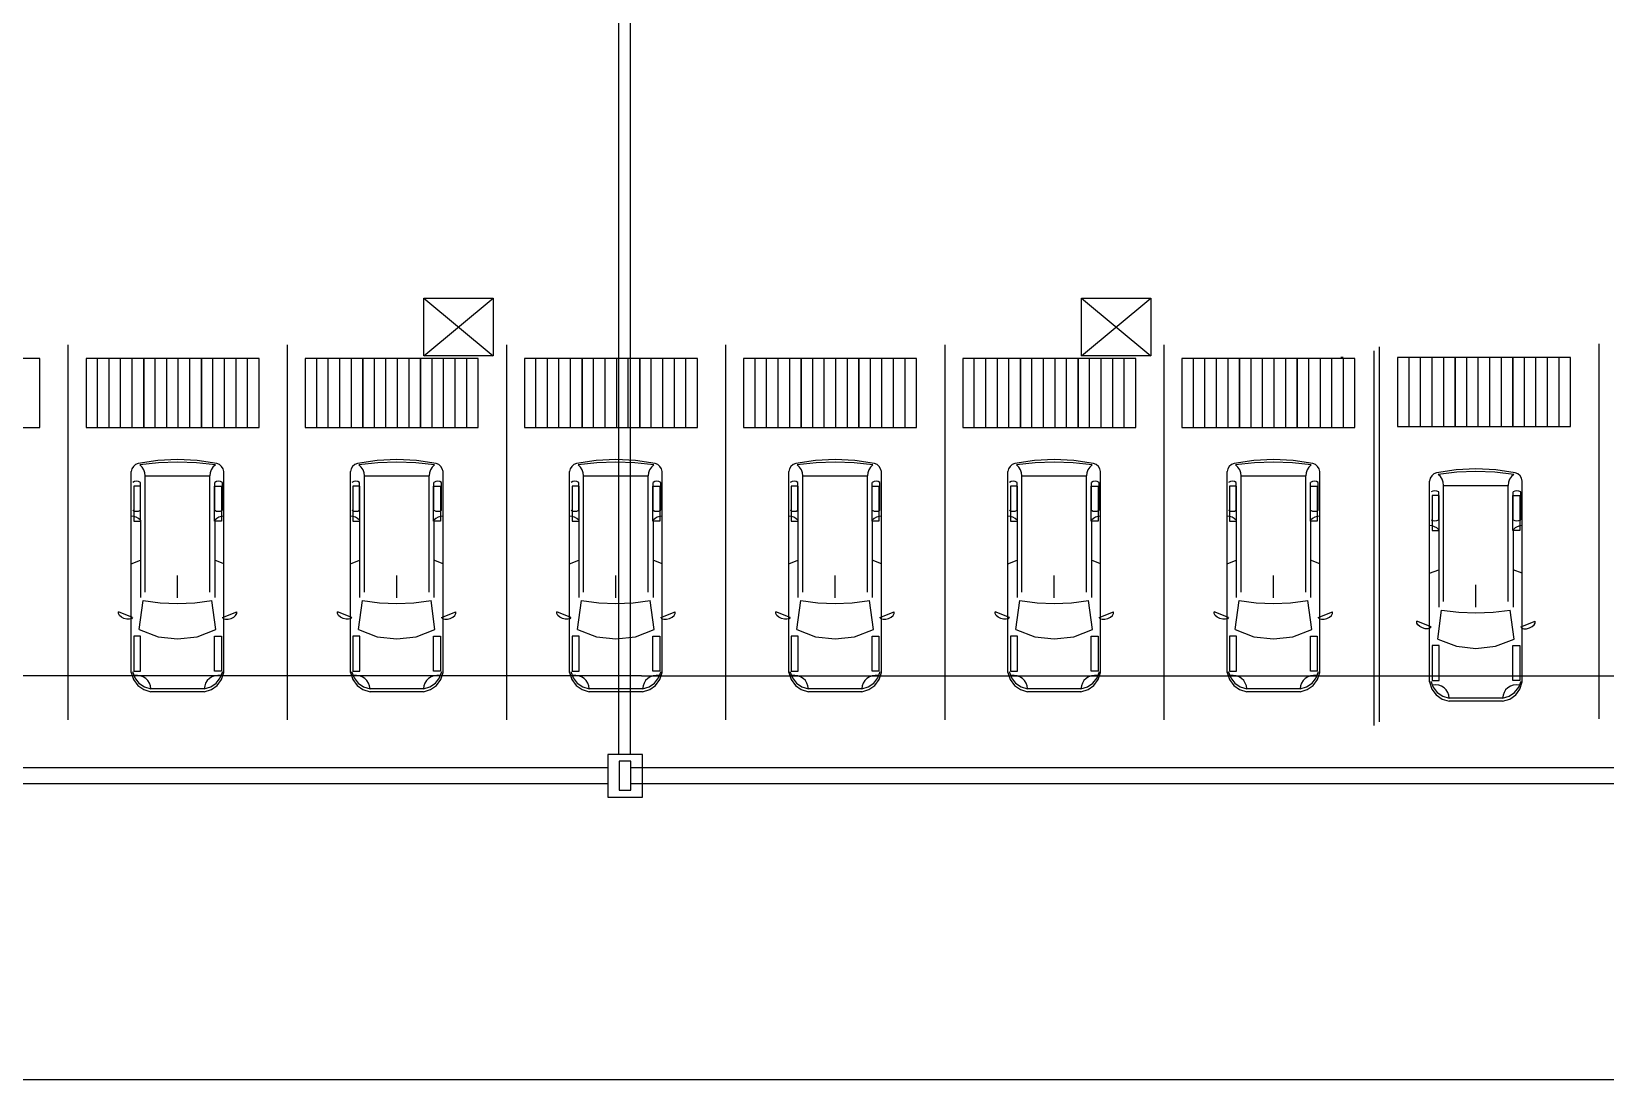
# Model space of a CAD drawing. Header units: metres. Extents: x 2 to 323, y -2 to 254.
# Drawn here: x 157.02 to 184.31, y 7.56 to 25.73 of the extents above; entities that cross this region are included whole.
import ezdxf

# ---------------------------------------------------------------- set-up
doc = ezdxf.new("R2010")
doc.units = ezdxf.units.M
doc.layers.add('REFERENCIA', color=7, linetype='Continuous')

msp = doc.modelspace()

# ---------------------------------------------------------------- linework, layer by layer
at = {"layer": 'REFERENCIA'}
for p, q in [((167.196, 37.311), (167.196, 13.198)), ((167.196, 37.311), (167.196, 13.198)), ((167.396, 37.311), (167.396, 13.198)), ((167.396, 37.311), (167.396, 13.198)), ((167.396, 37.311), (167.396, 13.198)), ((167.396, 37.311), (167.396, 13.198)), ((163.823, 21.111), (165.023, 20.111)), ((163.823, 20.111), (165.023, 21.111)), ((175.223, 21.111), (176.423, 20.111)), ((175.223, 20.111), (176.423, 21.111)), ((157.651, 20.298), (157.651, 13.798)), ((157.651, 20.298), (157.651, 13.798)), ((161.451, 20.298), (161.451, 13.798)), ((161.451, 20.298), (161.451, 13.798)), ((165.251, 20.298), (165.251, 13.798)), ((165.251, 20.298), (165.251, 13.798)), ((169.051, 20.298), (169.051, 13.798)), ((169.051, 20.298), (169.051, 13.798)), ((172.851, 20.298), (172.851, 13.798)), ((172.851, 20.298), (172.851, 13.798)), ((176.651, 20.298), (176.651, 13.798)), ((176.651, 20.298), (176.651, 13.798)), ((180.293, 20.197), (180.293, 13.697)), ((180.385, 20.265), (180.385, 13.765)), ((184.19, 20.314), (184.19, 13.814)), ((184.19, 20.314), (184.19, 13.814)), ((157.164, 20.065), (156.164, 20.065)), ((157.164, 18.865), (157.164, 20.065)), ((157.964, 20.065), (157.964, 18.865)), ((158.964, 20.065), (157.964, 20.065)), ((158.164, 18.865), (158.164, 20.065)), ((158.364, 18.865), (158.364, 20.065)), ((158.564, 18.865), (158.564, 20.065)), ((158.764, 18.865), (158.764, 20.065)), ((158.964, 20.065), (158.964, 18.865)), ((159.964, 20.065), (158.964, 20.065)), ((158.964, 18.865), (158.964, 20.065)), ((159.164, 18.865), (159.164, 20.065)), ((159.364, 18.865), (159.364, 20.065)), ((159.564, 18.865), (159.564, 20.065)), ((159.764, 18.865), (159.764, 20.065)), ((159.964, 20.065), (159.964, 18.865)), ((160.964, 20.065), (159.964, 20.065)), ((159.964, 18.865), (159.964, 20.065)), ((160.164, 18.865), (160.164, 20.065)), ((160.364, 18.865), (160.364, 20.065)), ((160.564, 18.865), (160.564, 20.065)), ((160.764, 18.865), (160.764, 20.065)), ((160.964, 18.865), (160.964, 20.065)), ((161.764, 20.065), (161.764, 18.865)), ((162.764, 20.065), (161.764, 20.065)), ((161.964, 18.865), (161.964, 20.065)), ((162.164, 18.865), (162.164, 20.065)), ((162.364, 18.865), (162.364, 20.065)), ((162.564, 18.865), (162.564, 20.065)), ((162.764, 20.065), (162.764, 18.865)), ((163.764, 20.065), (162.764, 20.065)), ((162.764, 18.865), (162.764, 20.065)), ((162.964, 18.865), (162.964, 20.065)), ((163.164, 18.865), (163.164, 20.065)), ((163.364, 18.865), (163.364, 20.065)), ((163.564, 18.865), (163.564, 20.065)), ((163.764, 20.065), (163.764, 18.865)), ((164.764, 20.065), (163.764, 20.065)), ((163.764, 18.865), (163.764, 20.065)), ((163.964, 18.865), (163.964, 20.065)), ((164.164, 18.865), (164.164, 20.065)), ((164.364, 18.865), (164.364, 20.065)), ((164.564, 18.865), (164.564, 20.065)), ((164.764, 18.865), (164.764, 20.065)), ((165.564, 20.065), (165.564, 18.865)), ((166.564, 20.065), (165.564, 20.065)), ((165.764, 18.865), (165.764, 20.065)), ((165.964, 18.865), (165.964, 20.065)), ((166.164, 18.865), (166.164, 20.065)), ((166.364, 18.865), (166.364, 20.065)), ((166.564, 20.065), (166.564, 18.865)), ((167.564, 20.065), (166.564, 20.065)), ((166.564, 18.865), (166.564, 20.065)), ((166.764, 18.865), (166.764, 20.065)), ((166.964, 18.865), (166.964, 20.065)), ((167.164, 18.865), (167.164, 20.065)), ((167.364, 18.865), (167.364, 20.065)), ((167.564, 20.065), (167.564, 18.865)), ((168.564, 20.065), (167.564, 20.065)), ((167.564, 18.865), (167.564, 20.065)), ((167.764, 18.865), (167.764, 20.065)), ((167.964, 18.865), (167.964, 20.065)), ((168.164, 18.865), (168.164, 20.065)), ((168.364, 18.865), (168.364, 20.065)), ((168.564, 18.865), (168.564, 20.065)), ((169.364, 20.065), (169.364, 18.865)), ((170.364, 20.065), (169.364, 20.065)), ((169.564, 18.865), (169.564, 20.065)), ((169.764, 18.865), (169.764, 20.065)), ((169.964, 18.865), (169.964, 20.065)), ((170.164, 18.865), (170.164, 20.065)), ((170.364, 20.065), (170.364, 18.865)), ((171.364, 20.065), (170.364, 20.065)), ((170.364, 18.865), (170.364, 20.065)), ((170.564, 18.865), (170.564, 20.065)), ((170.764, 18.865), (170.764, 20.065)), ((170.964, 18.865), (170.964, 20.065)), ((171.164, 18.865), (171.164, 20.065)), ((171.364, 20.065), (171.364, 18.865)), ((172.364, 20.065), (171.364, 20.065)), ((171.364, 18.865), (171.364, 20.065)), ((171.564, 18.865), (171.564, 20.065)), ((171.764, 18.865), (171.764, 20.065)), ((171.964, 18.865), (171.964, 20.065)), ((172.164, 18.865), (172.164, 20.065)), ((172.364, 18.865), (172.364, 20.065)), ((173.164, 20.065), (173.164, 18.865)), ((174.164, 20.065), (173.164, 20.065)), ((173.364, 18.865), (173.364, 20.065)), ((173.564, 18.865), (173.564, 20.065)), ((173.764, 18.865), (173.764, 20.065)), ((173.964, 18.865), (173.964, 20.065)), ((174.164, 20.065), (174.164, 18.865)), ((175.164, 20.065), (174.164, 20.065)), ((174.164, 18.865), (174.164, 20.065)), ((174.364, 18.865), (174.364, 20.065)), ((174.564, 18.865), (174.564, 20.065)), ((174.764, 18.865), (174.764, 20.065)), ((174.964, 18.865), (174.964, 20.065)), ((175.164, 20.065), (175.164, 18.865)), ((176.164, 20.065), (175.164, 20.065)), ((175.164, 18.865), (175.164, 20.065)), ((175.364, 18.865), (175.364, 20.065)), ((175.564, 18.865), (175.564, 20.065)), ((175.764, 18.865), (175.764, 20.065)), ((175.964, 18.865), (175.964, 20.065)), ((176.164, 18.865), (176.164, 20.065)), ((176.964, 20.065), (176.964, 18.865)), ((177.964, 20.065), (176.964, 20.065)), ((177.164, 18.865), (177.164, 20.065)), ((177.364, 18.865), (177.364, 20.065)), ((177.564, 18.865), (177.564, 20.065)), ((177.764, 18.865), (177.764, 20.065)), ((177.964, 20.065), (177.964, 18.865)), ((178.964, 20.065), (177.964, 20.065)), ((177.964, 18.865), (177.964, 20.065)), ((178.164, 18.865), (178.164, 20.065)), ((178.364, 18.865), (178.364, 20.065)), ((178.564, 18.865), (178.564, 20.065)), ((178.764, 18.865), (178.764, 20.065)), ((178.964, 20.065), (178.964, 18.865)), ((179.964, 20.065), (178.964, 20.065)), ((178.964, 18.865), (178.964, 20.065)), ((179.164, 18.865), (179.164, 20.065)), ((179.364, 18.865), (179.364, 20.065)), ((179.564, 18.865), (179.564, 20.065)), ((179.764, 18.865), (179.764, 20.065)), ((179.964, 18.865), (179.964, 20.065)), ((180.703, 20.081), (180.703, 18.881)), ((181.703, 20.081), (180.703, 20.081)), ((180.903, 18.881), (180.903, 20.081)), ((181.103, 18.881), (181.103, 20.081)), ((181.303, 18.881), (181.303, 20.081)), ((181.503, 18.881), (181.503, 20.081)), ((181.703, 20.081), (181.703, 18.881)), ((182.703, 20.081), (181.703, 20.081)), ((181.703, 18.881), (181.703, 20.081)), ((181.903, 18.881), (181.903, 20.081)), ((182.103, 18.881), (182.103, 20.081)), ((182.303, 18.881), (182.303, 20.081)), ((182.503, 18.881), (182.503, 20.081)), ((182.703, 20.081), (182.703, 18.881)), ((183.703, 20.081), (182.703, 20.081)), ((182.703, 18.881), (182.703, 20.081)), ((182.903, 18.881), (182.903, 20.081)), ((183.103, 18.881), (183.103, 20.081)), ((183.303, 18.881), (183.303, 20.081)), ((183.503, 18.881), (183.503, 20.081)), ((183.703, 18.881), (183.703, 20.081)), ((156.164, 18.865), (157.164, 18.865)), ((157.964, 18.865), (158.964, 18.865)), ((158.964, 18.865), (159.964, 18.865)), ((159.964, 18.865), (160.964, 18.865)), ((161.764, 18.865), (162.764, 18.865)), ((162.764, 18.865), (163.764, 18.865)), ((163.764, 18.865), (164.764, 18.865)), ((165.564, 18.865), (166.564, 18.865)), ((166.564, 18.865), (167.564, 18.865)), ((167.564, 18.865), (168.564, 18.865)), ((169.364, 18.865), (170.364, 18.865)), ((170.364, 18.865), (171.364, 18.865)), ((171.364, 18.865), (172.364, 18.865)), ((173.164, 18.865), (174.164, 18.865)), ((174.164, 18.865), (175.164, 18.865)), ((175.164, 18.865), (176.164, 18.865)), ((176.964, 18.865), (177.964, 18.865)), ((177.964, 18.865), (178.964, 18.865)), ((178.964, 18.865), (179.964, 18.865)), ((180.703, 18.881), (181.703, 18.881)), ((181.703, 18.881), (182.703, 18.881)), ((182.703, 18.881), (183.703, 18.881)), ((158.748, 14.618), (158.748, 18.101)), ((158.99, 16.01), (158.99, 18.026)), ((158.99, 18.026), (160.111, 18.026)), ((160.111, 16.01), (160.111, 18.026)), ((160.353, 14.618), (160.353, 18.101)), ((162.548, 14.618), (162.548, 18.101)), ((162.79, 16.01), (162.79, 18.026)), ((162.79, 18.026), (163.911, 18.026)), ((163.911, 16.01), (163.911, 18.026)), ((164.153, 14.618), (164.153, 18.101)), ((166.348, 14.618), (166.348, 18.101)), ((166.59, 16.01), (166.59, 18.026)), ((166.59, 18.026), (167.711, 18.026)), ((167.711, 16.01), (167.711, 18.026)), ((167.953, 14.618), (167.953, 18.101)), ((170.148, 14.618), (170.148, 18.101)), ((170.39, 16.01), (170.39, 18.026)), ((170.39, 18.026), (171.511, 18.026)), ((171.511, 16.01), (171.511, 18.026)), ((171.753, 14.618), (171.753, 18.101)), ((173.948, 14.618), (173.948, 18.101)), ((174.19, 16.01), (174.19, 18.026)), ((174.19, 18.026), (175.311, 18.026)), ((175.311, 16.01), (175.311, 18.026)), ((175.553, 14.618), (175.553, 18.101)), ((177.748, 14.618), (177.748, 18.101)), ((177.99, 16.01), (177.99, 18.026)), ((177.99, 18.026), (179.111, 18.026)), ((179.111, 16.01), (179.111, 18.026)), ((179.353, 14.618), (179.353, 18.101)), ((158.906, 17.431), (158.906, 17.915)), ((160.195, 17.431), (160.195, 17.915)), ((160.329, 17.431), (160.329, 17.915)), ((162.706, 17.431), (162.706, 17.915)), ((163.995, 17.431), (163.995, 17.915)), ((164.129, 17.431), (164.129, 17.915)), ((166.506, 17.431), (166.506, 17.915)), ((167.795, 17.431), (167.795, 17.915)), ((167.929, 17.431), (167.929, 17.915)), ((170.306, 17.431), (170.306, 17.915)), ((171.595, 17.431), (171.595, 17.915)), ((171.729, 17.431), (171.729, 17.915)), ((174.106, 17.431), (174.106, 17.915)), ((175.395, 17.431), (175.395, 17.915)), ((175.529, 17.431), (175.529, 17.915)), ((177.906, 17.431), (177.906, 17.915)), ((179.195, 17.431), (179.195, 17.915)), ((179.329, 17.431), (179.329, 17.915)), ((181.259, 14.454), (181.259, 17.938)), ((181.417, 17.268), (181.417, 17.752)), ((181.501, 15.847), (181.501, 17.863)), ((181.501, 17.863), (182.622, 17.863)), ((182.622, 15.847), (182.622, 17.863)), ((182.706, 17.268), (182.706, 17.752)), ((182.84, 17.268), (182.84, 17.752)), ((182.864, 14.454), (182.864, 17.938)), ((158.906, 17.258), (158.906, 15.916)), ((160.195, 17.258), (160.195, 15.916)), ((162.706, 17.258), (162.706, 15.916)), ((163.995, 17.258), (163.995, 15.916)), ((166.506, 17.258), (166.506, 15.916)), ((167.795, 17.258), (167.795, 15.916)), ((170.306, 17.258), (170.306, 15.916)), ((171.595, 17.258), (171.595, 15.916)), ((174.106, 17.258), (174.106, 15.916)), ((175.395, 17.258), (175.395, 15.916)), ((177.906, 17.258), (177.906, 15.916)), ((179.195, 17.258), (179.195, 15.916)), ((181.417, 17.094), (181.417, 15.752)), ((182.706, 17.094), (182.706, 15.752)), ((158.748, 16.504), (158.906, 16.563)), ((160.353, 16.504), (160.195, 16.563)), ((162.548, 16.504), (162.706, 16.563)), ((164.153, 16.504), (163.995, 16.563)), ((166.348, 16.504), (166.506, 16.563)), ((167.953, 16.504), (167.795, 16.563)), ((170.148, 16.504), (170.306, 16.563)), ((171.753, 16.504), (171.595, 16.563)), ((173.948, 16.504), (174.106, 16.563)), ((175.553, 16.504), (175.395, 16.563)), ((177.748, 16.504), (177.906, 16.563)), ((179.353, 16.504), (179.195, 16.563)), ((181.259, 16.341), (181.417, 16.399)), ((182.864, 16.341), (182.706, 16.399)), ((159.551, 15.914), (159.551, 16.3)), ((163.351, 15.914), (163.351, 16.3)), ((167.151, 15.914), (167.151, 16.3)), ((170.951, 15.914), (170.951, 16.3)), ((174.751, 15.914), (174.751, 16.3)), ((178.551, 15.914), (178.551, 16.3)), ((182.062, 15.751), (182.062, 16.137)), ((158.887, 15.361), (158.955, 15.864)), ((160.214, 15.361), (160.146, 15.864)), ((162.687, 15.361), (162.755, 15.864)), ((164.014, 15.361), (163.946, 15.864)), ((166.487, 15.361), (166.555, 15.864)), ((167.814, 15.361), (167.746, 15.864)), ((170.287, 15.361), (170.355, 15.864)), ((171.614, 15.361), (171.546, 15.864)), ((174.087, 15.361), (174.155, 15.864)), ((175.414, 15.361), (175.346, 15.864)), ((177.887, 15.361), (177.955, 15.864)), ((179.214, 15.361), (179.146, 15.864)), ((158.772, 15.574), (158.526, 15.67)), ((160.329, 15.574), (160.576, 15.67)), ((162.572, 15.574), (162.326, 15.67)), ((164.129, 15.574), (164.376, 15.67)), ((166.372, 15.574), (166.126, 15.67)), ((167.929, 15.574), (168.176, 15.67)), ((170.172, 15.574), (169.926, 15.67)), ((171.729, 15.574), (171.976, 15.67)), ((173.972, 15.574), (173.726, 15.67)), ((175.529, 15.574), (175.776, 15.67)), ((177.772, 15.574), (177.526, 15.67)), ((179.329, 15.574), (179.576, 15.67)), ((181.399, 15.197), (181.466, 15.701)), ((182.725, 15.197), (182.658, 15.701)), ((181.283, 15.41), (181.037, 15.507)), ((182.84, 15.41), (183.087, 15.507)), ((167.596, 14.561), (121.37, 14.561)), ((167.596, 14.561), (121.37, 14.561)), ((167.596, 14.561), (271.989, 14.561)), ((167.596, 14.561), (271.989, 14.561)), ((160.014, 14.334), (159.088, 14.334)), ((160.014, 14.285), (159.088, 14.285)), ((163.814, 14.334), (162.888, 14.334)), ((163.814, 14.285), (162.888, 14.285)), ((167.614, 14.334), (166.688, 14.334)), ((167.614, 14.285), (166.688, 14.285)), ((171.414, 14.334), (170.488, 14.334)), ((171.414, 14.285), (170.488, 14.285)), ((175.214, 14.334), (174.288, 14.334)), ((175.214, 14.285), (174.288, 14.285)), ((179.014, 14.334), (178.088, 14.334)), ((179.014, 14.285), (178.088, 14.285)), ((182.525, 14.171), (181.599, 14.171)), ((182.525, 14.121), (181.599, 14.121)), ((167.609, 13.198), (167.009, 13.198)), ((167.009, 13.198), (167.009, 12.458)), ((167.609, 13.198), (167.009, 13.198)), ((167.009, 13.198), (167.009, 12.458)), ((167.609, 13.198), (167.009, 13.198)), ((167.009, 13.198), (167.009, 12.458)), ((167.609, 13.198), (167.009, 13.198)), ((167.009, 13.198), (167.009, 12.458)), ((167.609, 12.458), (167.609, 13.198)), ((167.609, 12.458), (167.609, 13.198)), ((167.609, 12.458), (167.609, 13.198)), ((167.609, 12.458), (167.609, 13.198)), ((167.009, 12.968), (149.609, 12.968)), ((167.009, 12.968), (149.609, 12.968)), ((167.409, 13.078), (167.209, 13.078)), ((167.209, 13.078), (167.209, 12.578)), ((167.409, 13.078), (167.209, 13.078)), ((167.209, 13.078), (167.209, 12.578)), ((167.409, 13.078), (167.209, 13.078)), ((167.209, 13.078), (167.209, 12.578)), ((167.409, 13.078), (167.209, 13.078)), ((167.209, 13.078), (167.209, 12.578)), ((167.409, 12.578), (167.409, 13.078)), ((167.409, 12.578), (167.409, 13.078)), ((167.409, 12.578), (167.409, 13.078)), ((167.409, 12.578), (167.409, 13.078)), ((185.209, 12.968), (167.409, 12.968)), ((185.209, 12.968), (167.409, 12.968)), ((167.009, 12.688), (149.609, 12.688)), ((167.009, 12.688), (149.609, 12.688)), ((167.209, 12.578), (167.409, 12.578)), ((167.209, 12.578), (167.409, 12.578)), ((167.209, 12.578), (167.409, 12.578)), ((167.209, 12.578), (167.409, 12.578)), ((185.209, 12.688), (167.409, 12.688)), ((185.209, 12.688), (167.409, 12.688)), ((167.009, 12.458), (167.609, 12.458)), ((167.009, 12.458), (167.609, 12.458)), ((167.009, 12.458), (167.609, 12.458)), ((167.009, 12.458), (167.609, 12.458)), ((37.856, 7.561), (192.761, 7.561)), ((37.856, 7.561), (192.761, 7.561))]:
    msp.add_line(p, q, dxfattribs=at)
for points in [[(163.823, 21.111), (165.023, 21.111), (165.023, 20.111), (163.823, 20.111), (163.823, 21.111)], [(175.223, 21.111), (176.423, 21.111), (176.423, 20.111), (175.223, 20.111), (175.223, 21.111)], [(179.719, 20.082), (179.76, 20.082), (179.719, 20.082)], [(158.911, 17.243), (158.911, 17.85), (158.791, 17.85), (158.791, 17.243), (158.911, 17.243)], [(160.191, 17.243), (160.191, 17.85), (160.311, 17.85), (160.311, 17.243), (160.191, 17.243)], [(162.711, 17.243), (162.711, 17.85), (162.591, 17.85), (162.591, 17.243), (162.711, 17.243)], [(163.991, 17.243), (163.991, 17.85), (164.111, 17.85), (164.111, 17.243), (163.991, 17.243)], [(166.511, 17.243), (166.511, 17.85), (166.391, 17.85), (166.391, 17.243), (166.511, 17.243)], [(167.791, 17.243), (167.791, 17.85), (167.911, 17.85), (167.911, 17.243), (167.791, 17.243)], [(170.311, 17.243), (170.311, 17.85), (170.191, 17.85), (170.191, 17.243), (170.311, 17.243)], [(171.591, 17.243), (171.591, 17.85), (171.711, 17.85), (171.711, 17.243), (171.591, 17.243)], [(174.111, 17.243), (174.111, 17.85), (173.991, 17.85), (173.991, 17.243), (174.111, 17.243)], [(175.391, 17.243), (175.391, 17.85), (175.511, 17.85), (175.511, 17.243), (175.391, 17.243)], [(177.911, 17.243), (177.911, 17.85), (177.791, 17.85), (177.791, 17.243), (177.911, 17.243)], [(179.191, 17.243), (179.191, 17.85), (179.311, 17.85), (179.311, 17.243), (179.191, 17.243)], [(181.422, 17.08), (181.422, 17.687), (181.302, 17.687), (181.302, 17.08), (181.422, 17.08)], [(182.702, 17.08), (182.702, 17.687), (182.822, 17.687), (182.822, 17.08), (182.702, 17.08)], [(158.911, 14.643), (158.911, 15.25), (158.791, 15.25), (158.791, 14.643), (158.911, 14.643)], [(160.191, 14.643), (160.191, 15.25), (160.311, 15.25), (160.311, 14.643), (160.191, 14.643)], [(162.711, 14.643), (162.711, 15.25), (162.591, 15.25), (162.591, 14.643), (162.711, 14.643)], [(163.991, 14.643), (163.991, 15.25), (164.111, 15.25), (164.111, 14.643), (163.991, 14.643)], [(166.511, 14.643), (166.511, 15.25), (166.391, 15.25), (166.391, 14.643), (166.511, 14.643)], [(167.791, 14.643), (167.791, 15.25), (167.911, 15.25), (167.911, 14.643), (167.791, 14.643)], [(170.311, 14.643), (170.311, 15.25), (170.191, 15.25), (170.191, 14.643), (170.311, 14.643)], [(171.591, 14.643), (171.591, 15.25), (171.711, 15.25), (171.711, 14.643), (171.591, 14.643)], [(174.111, 14.643), (174.111, 15.25), (173.991, 15.25), (173.991, 14.643), (174.111, 14.643)], [(175.391, 14.643), (175.391, 15.25), (175.511, 15.25), (175.511, 14.643), (175.391, 14.643)], [(177.911, 14.643), (177.911, 15.25), (177.791, 15.25), (177.791, 14.643), (177.911, 14.643)], [(179.191, 14.643), (179.191, 15.25), (179.311, 15.25), (179.311, 14.643), (179.191, 14.643)], [(181.422, 14.48), (181.422, 15.087), (181.302, 15.087), (181.302, 14.48), (181.422, 14.48)], [(182.702, 14.48), (182.702, 15.087), (182.822, 15.087), (182.822, 14.48), (182.702, 14.48)], [(167.609, 13.198), (167.009, 13.198), (167.009, 12.458), (167.609, 12.458), (167.609, 13.198)], [(167.609, 13.198), (167.009, 13.198), (167.009, 12.458), (167.609, 12.458), (167.609, 13.198)], [(167.609, 13.198), (167.009, 13.198), (167.009, 12.458), (167.609, 12.458), (167.609, 13.198)], [(167.609, 13.198), (167.009, 13.198), (167.009, 12.458), (167.609, 12.458), (167.609, 13.198)], [(167.409, 13.078), (167.209, 13.078), (167.209, 12.578), (167.409, 12.578), (167.409, 13.078)], [(167.409, 13.078), (167.209, 13.078), (167.209, 12.578), (167.409, 12.578), (167.409, 13.078)]]:
    msp.add_lwpolyline(points, close=True, dxfattribs=at)
for points in [[(160.232, 18.244), (159.893, 18.294), (159.551, 18.311), (159.209, 18.294), (158.869, 18.244)], [(164.032, 18.244), (163.693, 18.294), (163.351, 18.311), (163.009, 18.294), (162.669, 18.244)], [(167.832, 18.244), (167.493, 18.294), (167.151, 18.311), (166.809, 18.294), (166.469, 18.244)], [(171.632, 18.244), (171.293, 18.294), (170.951, 18.311), (170.609, 18.294), (170.269, 18.244)], [(175.432, 18.244), (175.093, 18.294), (174.751, 18.311), (174.409, 18.294), (174.069, 18.244)], [(179.232, 18.244), (178.893, 18.294), (178.551, 18.311), (178.209, 18.294), (177.869, 18.244)], [(158.869, 18.244), (158.823, 18.224), (158.786, 18.192), (158.76, 18.15), (158.748, 18.101)], [(160.207, 18.217), (159.879, 18.253), (159.551, 18.265), (159.222, 18.253), (158.895, 18.217)], [(158.99, 18.026), (158.985, 18.082), (158.967, 18.134), (158.936, 18.179), (158.895, 18.217)], [(160.207, 18.217), (160.165, 18.179), (160.135, 18.134), (160.116, 18.082), (160.111, 18.026)], [(160.353, 18.101), (160.341, 18.15), (160.315, 18.192), (160.278, 18.224), (160.232, 18.244)], [(162.669, 18.244), (162.623, 18.224), (162.586, 18.192), (162.56, 18.15), (162.548, 18.101)], [(164.007, 18.217), (163.679, 18.253), (163.351, 18.265), (163.022, 18.253), (162.695, 18.217)], [(162.79, 18.026), (162.785, 18.082), (162.767, 18.134), (162.736, 18.179), (162.695, 18.217)], [(164.007, 18.217), (163.965, 18.179), (163.935, 18.134), (163.916, 18.082), (163.911, 18.026)], [(164.153, 18.101), (164.141, 18.15), (164.115, 18.192), (164.078, 18.224), (164.032, 18.244)], [(166.469, 18.244), (166.423, 18.224), (166.386, 18.192), (166.36, 18.15), (166.348, 18.101)], [(167.807, 18.217), (167.479, 18.253), (167.151, 18.265), (166.822, 18.253), (166.495, 18.217)], [(166.59, 18.026), (166.585, 18.082), (166.567, 18.134), (166.536, 18.179), (166.495, 18.217)], [(167.807, 18.217), (167.765, 18.179), (167.735, 18.134), (167.716, 18.082), (167.711, 18.026)], [(167.953, 18.101), (167.941, 18.15), (167.915, 18.192), (167.878, 18.224), (167.832, 18.244)], [(170.269, 18.244), (170.223, 18.224), (170.186, 18.192), (170.16, 18.15), (170.148, 18.101)], [(171.607, 18.217), (171.279, 18.253), (170.951, 18.265), (170.622, 18.253), (170.295, 18.217)], [(170.39, 18.026), (170.385, 18.082), (170.367, 18.134), (170.336, 18.179), (170.295, 18.217)], [(171.607, 18.217), (171.565, 18.179), (171.535, 18.134), (171.516, 18.082), (171.511, 18.026)], [(171.753, 18.101), (171.741, 18.15), (171.715, 18.192), (171.678, 18.224), (171.632, 18.244)], [(174.069, 18.244), (174.023, 18.224), (173.986, 18.192), (173.96, 18.15), (173.948, 18.101)], [(175.407, 18.217), (175.079, 18.253), (174.751, 18.265), (174.422, 18.253), (174.095, 18.217)], [(174.19, 18.026), (174.185, 18.082), (174.167, 18.134), (174.136, 18.179), (174.095, 18.217)], [(175.407, 18.217), (175.365, 18.179), (175.335, 18.134), (175.316, 18.082), (175.311, 18.026)], [(175.553, 18.101), (175.541, 18.15), (175.515, 18.192), (175.478, 18.224), (175.432, 18.244)], [(177.869, 18.244), (177.823, 18.224), (177.786, 18.192), (177.76, 18.15), (177.748, 18.101)], [(179.207, 18.217), (178.879, 18.253), (178.551, 18.265), (178.222, 18.253), (177.895, 18.217)], [(177.99, 18.026), (177.985, 18.082), (177.967, 18.134), (177.936, 18.179), (177.895, 18.217)], [(179.207, 18.217), (179.165, 18.179), (179.135, 18.134), (179.116, 18.082), (179.111, 18.026)], [(179.353, 18.101), (179.341, 18.15), (179.315, 18.192), (179.278, 18.224), (179.232, 18.244)], [(181.38, 18.08), (181.334, 18.06), (181.297, 18.028), (181.271, 17.987), (181.259, 17.938)], [(182.743, 18.08), (182.404, 18.131), (182.062, 18.148), (181.72, 18.131), (181.38, 18.08)], [(182.718, 18.053), (182.391, 18.09), (182.062, 18.102), (181.733, 18.09), (181.406, 18.053)], [(181.501, 17.863), (181.496, 17.918), (181.478, 17.97), (181.447, 18.016), (181.406, 18.053)], [(182.718, 18.053), (182.676, 18.016), (182.646, 17.97), (182.627, 17.918), (182.622, 17.863)], [(182.864, 17.938), (182.852, 17.987), (182.826, 18.028), (182.789, 18.06), (182.743, 18.08)], [(158.906, 17.915), (158.874, 17.929), (158.839, 17.933), (158.805, 17.929), (158.773, 17.915)], [(160.329, 17.915), (160.296, 17.929), (160.262, 17.933), (160.228, 17.929), (160.195, 17.915)], [(162.706, 17.915), (162.674, 17.929), (162.639, 17.933), (162.605, 17.929), (162.573, 17.915)], [(164.129, 17.915), (164.096, 17.929), (164.062, 17.933), (164.028, 17.929), (163.995, 17.915)], [(166.506, 17.915), (166.474, 17.929), (166.439, 17.933), (166.405, 17.929), (166.373, 17.915)], [(167.929, 17.915), (167.896, 17.929), (167.862, 17.933), (167.828, 17.929), (167.795, 17.915)], [(170.306, 17.915), (170.274, 17.929), (170.239, 17.933), (170.205, 17.929), (170.173, 17.915)], [(171.729, 17.915), (171.696, 17.929), (171.662, 17.933), (171.628, 17.929), (171.595, 17.915)], [(174.106, 17.915), (174.074, 17.929), (174.039, 17.933), (174.005, 17.929), (173.973, 17.915)], [(175.529, 17.915), (175.496, 17.929), (175.462, 17.933), (175.428, 17.929), (175.395, 17.915)], [(177.906, 17.915), (177.874, 17.929), (177.839, 17.933), (177.805, 17.929), (177.773, 17.915)], [(179.329, 17.915), (179.296, 17.929), (179.262, 17.933), (179.228, 17.929), (179.195, 17.915)], [(181.417, 17.752), (181.385, 17.765), (181.35, 17.77), (181.316, 17.765), (181.284, 17.752)], [(182.84, 17.752), (182.807, 17.765), (182.773, 17.77), (182.739, 17.765), (182.706, 17.752)], [(158.906, 17.258), (158.872, 17.287), (158.834, 17.309), (158.792, 17.324), (158.748, 17.33)], [(158.773, 17.431), (158.805, 17.418), (158.839, 17.414), (158.874, 17.418), (158.906, 17.431)], [(160.195, 17.431), (160.228, 17.418), (160.262, 17.414), (160.296, 17.418), (160.329, 17.431)], [(160.353, 17.33), (160.309, 17.324), (160.267, 17.309), (160.229, 17.287), (160.195, 17.258)], [(162.706, 17.258), (162.672, 17.287), (162.634, 17.309), (162.592, 17.324), (162.548, 17.33)], [(162.573, 17.431), (162.605, 17.418), (162.639, 17.414), (162.674, 17.418), (162.706, 17.431)], [(163.995, 17.431), (164.028, 17.418), (164.062, 17.414), (164.096, 17.418), (164.129, 17.431)], [(164.153, 17.33), (164.109, 17.324), (164.067, 17.309), (164.029, 17.287), (163.995, 17.258)], [(166.506, 17.258), (166.472, 17.287), (166.434, 17.309), (166.392, 17.324), (166.348, 17.33)], [(166.373, 17.431), (166.405, 17.418), (166.439, 17.414), (166.474, 17.418), (166.506, 17.431)], [(167.795, 17.431), (167.828, 17.418), (167.862, 17.414), (167.896, 17.418), (167.929, 17.431)], [(167.953, 17.33), (167.909, 17.324), (167.867, 17.309), (167.829, 17.287), (167.795, 17.258)], [(170.306, 17.258), (170.272, 17.287), (170.234, 17.309), (170.192, 17.324), (170.148, 17.33)], [(170.173, 17.431), (170.205, 17.418), (170.239, 17.414), (170.274, 17.418), (170.306, 17.431)], [(171.595, 17.431), (171.628, 17.418), (171.662, 17.414), (171.696, 17.418), (171.729, 17.431)], [(171.753, 17.33), (171.709, 17.324), (171.667, 17.309), (171.629, 17.287), (171.595, 17.258)], [(174.106, 17.258), (174.072, 17.287), (174.034, 17.309), (173.992, 17.324), (173.948, 17.33)], [(173.973, 17.431), (174.005, 17.418), (174.039, 17.414), (174.074, 17.418), (174.106, 17.431)], [(175.395, 17.431), (175.428, 17.418), (175.462, 17.414), (175.496, 17.418), (175.529, 17.431)], [(175.553, 17.33), (175.509, 17.324), (175.467, 17.309), (175.429, 17.287), (175.395, 17.258)], [(177.906, 17.258), (177.872, 17.287), (177.834, 17.309), (177.792, 17.324), (177.748, 17.33)], [(177.773, 17.431), (177.805, 17.418), (177.839, 17.414), (177.874, 17.418), (177.906, 17.431)], [(179.195, 17.431), (179.228, 17.418), (179.262, 17.414), (179.296, 17.418), (179.329, 17.431)], [(179.353, 17.33), (179.309, 17.324), (179.267, 17.309), (179.229, 17.287), (179.195, 17.258)], [(181.284, 17.268), (181.316, 17.255), (181.35, 17.25), (181.385, 17.255), (181.417, 17.268)], [(182.706, 17.268), (182.739, 17.255), (182.773, 17.25), (182.807, 17.255), (182.84, 17.268)], [(181.417, 17.094), (181.384, 17.124), (181.345, 17.146), (181.303, 17.16), (181.259, 17.166)], [(182.864, 17.166), (182.82, 17.16), (182.778, 17.146), (182.74, 17.124), (182.706, 17.094)], [(158.955, 15.864), (159.252, 15.828), (159.551, 15.816), (159.849, 15.828), (160.146, 15.864)], [(162.755, 15.864), (163.052, 15.828), (163.351, 15.816), (163.649, 15.828), (163.946, 15.864)], [(166.555, 15.864), (166.852, 15.828), (167.151, 15.816), (167.449, 15.828), (167.746, 15.864)], [(170.355, 15.864), (170.652, 15.828), (170.951, 15.816), (171.249, 15.828), (171.546, 15.864)], [(174.155, 15.864), (174.452, 15.828), (174.751, 15.816), (175.049, 15.828), (175.346, 15.864)], [(177.955, 15.864), (178.252, 15.828), (178.551, 15.816), (178.849, 15.828), (179.146, 15.864)], [(158.772, 15.574), (158.752, 15.551), (158.717, 15.54), (158.672, 15.541), (158.622, 15.554), (158.576, 15.578), (158.543, 15.608), (158.525, 15.64), (158.526, 15.67)], [(160.329, 15.574), (160.349, 15.551), (160.384, 15.54), (160.429, 15.541), (160.479, 15.554), (160.525, 15.578), (160.558, 15.608), (160.576, 15.64), (160.576, 15.67)], [(162.572, 15.574), (162.552, 15.551), (162.517, 15.54), (162.472, 15.541), (162.422, 15.554), (162.376, 15.578), (162.343, 15.608), (162.325, 15.64), (162.326, 15.67)], [(164.129, 15.574), (164.149, 15.551), (164.184, 15.54), (164.229, 15.541), (164.279, 15.554), (164.325, 15.578), (164.358, 15.608), (164.376, 15.64), (164.376, 15.67)], [(166.372, 15.574), (166.352, 15.551), (166.317, 15.54), (166.272, 15.541), (166.222, 15.554), (166.176, 15.578), (166.143, 15.608), (166.125, 15.64), (166.126, 15.67)], [(167.929, 15.574), (167.949, 15.551), (167.984, 15.54), (168.029, 15.541), (168.079, 15.554), (168.125, 15.578), (168.158, 15.608), (168.176, 15.64), (168.176, 15.67)], [(170.172, 15.574), (170.152, 15.551), (170.117, 15.54), (170.072, 15.541), (170.022, 15.554), (169.976, 15.578), (169.943, 15.608), (169.925, 15.64), (169.926, 15.67)], [(171.729, 15.574), (171.749, 15.551), (171.784, 15.54), (171.829, 15.541), (171.879, 15.554), (171.925, 15.578), (171.958, 15.608), (171.976, 15.64), (171.976, 15.67)], [(173.972, 15.574), (173.952, 15.551), (173.917, 15.54), (173.872, 15.541), (173.822, 15.554), (173.776, 15.578), (173.743, 15.608), (173.725, 15.64), (173.726, 15.67)], [(175.529, 15.574), (175.549, 15.551), (175.584, 15.54), (175.629, 15.541), (175.679, 15.554), (175.725, 15.578), (175.758, 15.608), (175.776, 15.64), (175.776, 15.67)], [(177.772, 15.574), (177.752, 15.551), (177.717, 15.54), (177.672, 15.541), (177.622, 15.554), (177.576, 15.578), (177.543, 15.608), (177.525, 15.64), (177.526, 15.67)], [(179.329, 15.574), (179.349, 15.551), (179.384, 15.54), (179.429, 15.541), (179.479, 15.554), (179.525, 15.578), (179.558, 15.608), (179.576, 15.64), (179.576, 15.67)], [(181.466, 15.701), (181.763, 15.664), (182.062, 15.652), (182.36, 15.664), (182.658, 15.701)], [(158.887, 15.361), (159.212, 15.239), (159.551, 15.199), (159.89, 15.239), (160.214, 15.361)], [(162.687, 15.361), (163.012, 15.239), (163.351, 15.199), (163.69, 15.239), (164.014, 15.361)], [(166.487, 15.361), (166.812, 15.239), (167.151, 15.199), (167.49, 15.239), (167.814, 15.361)], [(170.287, 15.361), (170.612, 15.239), (170.951, 15.199), (171.29, 15.239), (171.614, 15.361)], [(174.087, 15.361), (174.412, 15.239), (174.751, 15.199), (175.09, 15.239), (175.414, 15.361)], [(177.887, 15.361), (178.212, 15.239), (178.551, 15.199), (178.89, 15.239), (179.214, 15.361)], [(181.283, 15.41), (181.263, 15.388), (181.228, 15.376), (181.184, 15.377), (181.133, 15.391), (181.088, 15.415), (181.054, 15.445), (181.036, 15.476), (181.037, 15.507)], [(182.84, 15.41), (182.86, 15.388), (182.895, 15.376), (182.94, 15.377), (182.99, 15.391), (183.036, 15.415), (183.069, 15.445), (183.087, 15.476), (183.087, 15.507)], [(181.399, 15.197), (181.723, 15.076), (182.062, 15.036), (182.401, 15.076), (182.725, 15.197)], [(158.748, 14.618), (158.787, 14.495), (158.862, 14.394), (158.964, 14.322), (159.088, 14.285)], [(158.767, 14.634), (158.81, 14.525), (158.881, 14.435), (158.976, 14.369), (159.088, 14.334)], [(159.088, 14.334), (159.081, 14.386), (159.063, 14.435), (159.035, 14.479), (158.998, 14.516), (158.954, 14.544), (158.905, 14.562), (158.854, 14.569), (158.802, 14.565)], [(160.014, 14.334), (160.125, 14.369), (160.22, 14.435), (160.292, 14.525), (160.335, 14.634)], [(160.014, 14.285), (160.137, 14.322), (160.239, 14.394), (160.314, 14.495), (160.353, 14.618)], [(160.3, 14.565), (160.248, 14.569), (160.196, 14.562), (160.147, 14.544), (160.103, 14.516), (160.066, 14.479), (160.038, 14.435), (160.021, 14.386), (160.014, 14.334)], [(162.548, 14.618), (162.587, 14.495), (162.662, 14.394), (162.764, 14.322), (162.888, 14.285)], [(162.567, 14.634), (162.61, 14.525), (162.681, 14.435), (162.776, 14.369), (162.888, 14.334)], [(162.888, 14.334), (162.881, 14.386), (162.863, 14.435), (162.835, 14.479), (162.798, 14.516), (162.754, 14.544), (162.705, 14.562), (162.654, 14.569), (162.602, 14.565)], [(163.814, 14.334), (163.925, 14.369), (164.02, 14.435), (164.092, 14.525), (164.135, 14.634)], [(163.814, 14.285), (163.937, 14.322), (164.039, 14.394), (164.114, 14.495), (164.153, 14.618)], [(164.1, 14.565), (164.048, 14.569), (163.996, 14.562), (163.947, 14.544), (163.903, 14.516), (163.866, 14.479), (163.838, 14.435), (163.821, 14.386), (163.814, 14.334)], [(166.348, 14.618), (166.387, 14.495), (166.462, 14.394), (166.564, 14.322), (166.688, 14.285)], [(166.367, 14.634), (166.41, 14.525), (166.481, 14.435), (166.576, 14.369), (166.688, 14.334)], [(166.688, 14.334), (166.681, 14.386), (166.663, 14.435), (166.635, 14.479), (166.598, 14.516), (166.554, 14.544), (166.505, 14.562), (166.454, 14.569), (166.402, 14.565)], [(167.614, 14.334), (167.725, 14.369), (167.82, 14.435), (167.892, 14.525), (167.935, 14.634)], [(167.614, 14.285), (167.737, 14.322), (167.839, 14.394), (167.914, 14.495), (167.953, 14.618)], [(167.9, 14.565), (167.848, 14.569), (167.796, 14.562), (167.747, 14.544), (167.703, 14.516), (167.666, 14.479), (167.638, 14.435), (167.621, 14.386), (167.614, 14.334)], [(170.148, 14.618), (170.187, 14.495), (170.262, 14.394), (170.364, 14.322), (170.488, 14.285)], [(170.167, 14.634), (170.21, 14.525), (170.281, 14.435), (170.376, 14.369), (170.488, 14.334)], [(170.488, 14.334), (170.481, 14.386), (170.463, 14.435), (170.435, 14.479), (170.398, 14.516), (170.354, 14.544), (170.305, 14.562), (170.254, 14.569), (170.202, 14.565)], [(171.414, 14.334), (171.525, 14.369), (171.62, 14.435), (171.692, 14.525), (171.735, 14.634)], [(171.414, 14.285), (171.537, 14.322), (171.639, 14.394), (171.714, 14.495), (171.753, 14.618)], [(171.7, 14.565), (171.648, 14.569), (171.596, 14.562), (171.547, 14.544), (171.503, 14.516), (171.466, 14.479), (171.438, 14.435), (171.421, 14.386), (171.414, 14.334)], [(173.948, 14.618), (173.987, 14.495), (174.062, 14.394), (174.164, 14.322), (174.288, 14.285)], [(173.967, 14.634), (174.01, 14.525), (174.081, 14.435), (174.176, 14.369), (174.288, 14.334)], [(174.288, 14.334), (174.281, 14.386), (174.263, 14.435), (174.235, 14.479), (174.198, 14.516), (174.154, 14.544), (174.105, 14.562), (174.054, 14.569), (174.002, 14.565)], [(175.214, 14.334), (175.325, 14.369), (175.42, 14.435), (175.492, 14.525), (175.535, 14.634)], [(175.214, 14.285), (175.337, 14.322), (175.439, 14.394), (175.514, 14.495), (175.553, 14.618)], [(175.5, 14.565), (175.448, 14.569), (175.396, 14.562), (175.347, 14.544), (175.303, 14.516), (175.266, 14.479), (175.238, 14.435), (175.221, 14.386), (175.214, 14.334)], [(177.748, 14.618), (177.787, 14.495), (177.862, 14.394), (177.964, 14.322), (178.088, 14.285)], [(177.767, 14.634), (177.81, 14.525), (177.881, 14.435), (177.976, 14.369), (178.088, 14.334)], [(178.088, 14.334), (178.081, 14.386), (178.063, 14.435), (178.035, 14.479), (177.998, 14.516), (177.954, 14.544), (177.905, 14.562), (177.854, 14.569), (177.802, 14.565)], [(179.014, 14.334), (179.125, 14.369), (179.22, 14.435), (179.292, 14.525), (179.335, 14.634)], [(179.014, 14.285), (179.137, 14.322), (179.239, 14.394), (179.314, 14.495), (179.353, 14.618)], [(179.3, 14.565), (179.248, 14.569), (179.196, 14.562), (179.147, 14.544), (179.103, 14.516), (179.066, 14.479), (179.038, 14.435), (179.021, 14.386), (179.014, 14.334)], [(181.278, 14.47), (181.321, 14.361), (181.392, 14.271), (181.487, 14.206), (181.599, 14.171)], [(182.525, 14.171), (182.637, 14.206), (182.731, 14.271), (182.803, 14.361), (182.846, 14.47)], [(181.259, 14.454), (181.299, 14.332), (181.373, 14.231), (181.476, 14.158), (181.599, 14.121)], [(181.599, 14.171), (181.592, 14.223), (181.574, 14.272), (181.546, 14.315), (181.509, 14.352), (181.465, 14.381), (181.416, 14.399), (181.365, 14.406), (181.313, 14.401)], [(182.525, 14.121), (182.648, 14.158), (182.751, 14.231), (182.825, 14.332), (182.864, 14.454)], [(182.811, 14.401), (182.759, 14.406), (182.707, 14.399), (182.659, 14.381), (182.614, 14.352), (182.577, 14.315), (182.55, 14.272), (182.532, 14.223), (182.525, 14.171)]]:
    msp.add_lwpolyline(points, dxfattribs=at)

doc.saveas('drawing.dxf')
